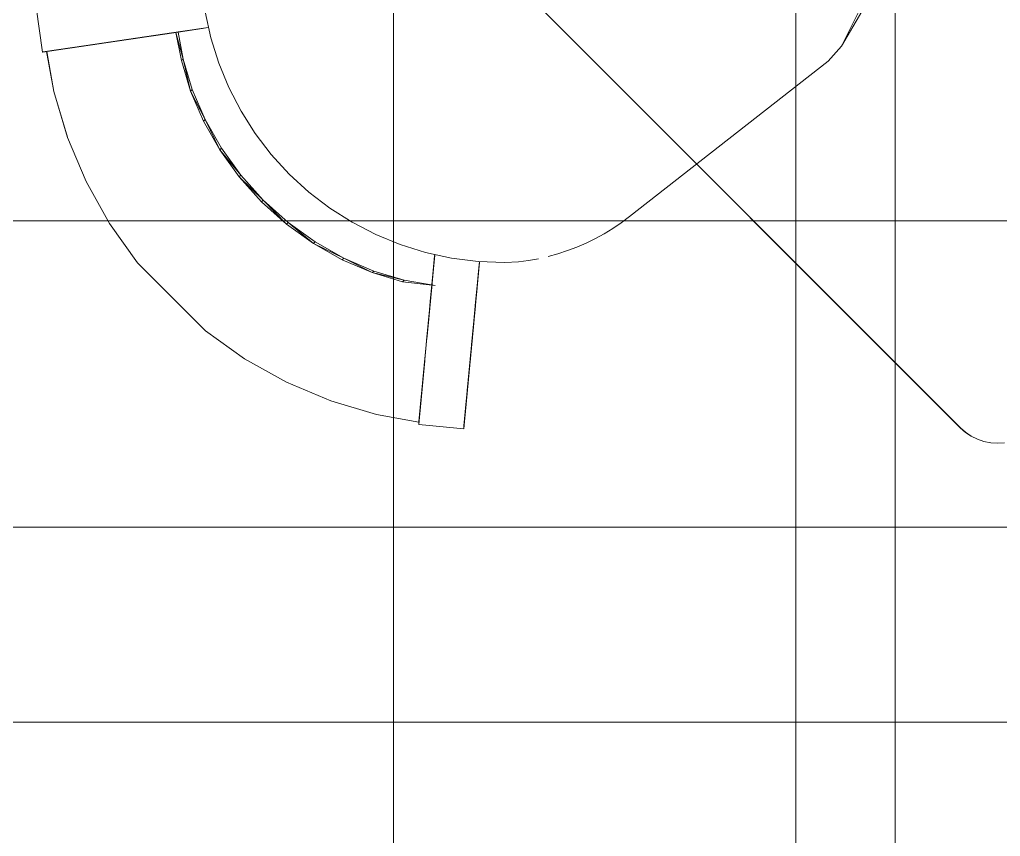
# Model space of a CAD drawing. Extents: x -566 to 72611, y -487 to 32334.
# Drawn here: x 158.71 to 183.16, y 227.29 to 247.66 of the extents above; entities that cross this region are included whole.
import ezdxf

# ---------------------------------------------------------------- set-up
doc = ezdxf.new("R2010")
doc.units = 0
doc.header["$LTSCALE"] = 0.5
doc.header["$MEASUREMENT"] = 0
doc.layers.add('ceilling', color=141, linetype='CONTINUOUS', lineweight=18)
doc.layers.add('floor', color=7, linetype='CONTINUOUS', lineweight=5, true_color=0xcfcfcf)
doc.layers.add('layout', color=7, linetype='CONTINUOUS', lineweight=5, true_color=0xcfcfcf)

msp = doc.modelspace()

# ---------------------------------------------------------------- hatches: boundary and pattern name
at = {"layer": 'floor'}
h = msp.add_hatch(dxfattribs=at)
h.set_pattern_fill('ANSI37', color=256, scale=100, angle=45)
h.set_pattern_definition([(90, (243.028, 267.632), (-12.5, 9e-16), []), (180, (243.028, 267.632), (-9e-16, -12.5), [])])
h.paths.add_polyline_path([(253.46925, 349.5), (154.11744, 349.5), (154.11744, 348.5), (101.14781, 348.5), (101.14781, 349.5), (0, 349.5), (0, 344.5), (36, 344.5, -0.33835703), (0, 308.66941), (0, 308.5), (0, 173.75), (253.46925, 173.75)])
h.paths.add_polyline_path([(36, 344.5), (0, 344.5), (0, 308.66941, 0.33835703)], flags=17)
h.paths.add_polyline_path([(253.46925, 173.75), (0, 173.75), (0, 173.74997), (0, 169.75), (253.46925, 169.75)])
h.paths.add_polyline_path([(253.46925, 169.75), (0, 169.75), (0, 149.21137), (36, 149.21137, -0.33835703), (0, 113.38078), (0, 113.21137), (0, 29.94998), (0, -5), (253.46925, -5)])
h.paths.add_polyline_path([(36, 149.21137), (0, 149.21137), (0, 113.38078, 0.33835703)], flags=17)
h.paths.add_polyline_path([(575.25, 169.75), (510, 169.75), (474.75, 169.75), (327.5, 169.75), (285.46925, 169.75), (285.46925, 165.75), (253.46925, 165.75), (253.46925, -5), (263.99725, -5), (263.99725, 95.99051), (287, 95.99051), (287, 97.5), (292, 97.5), (292, -5), (341.25, -5), (341.25, 13.02988), (341.25012, 15.02988), (346.24839, 15.02988, 0.36108524), (374.08728, 41.24999), (346.25012, 41.24999), (346.25012, 42.99999), (341.25, 42.99999), (341.25, 44.99999), (341.25, 97.5), (357.75, 97.5), (405.75, 97.5), (575.25, 97.5)])

# ---------------------------------------------------------------- linework, layer by layer
at = {"layer": 'ceilling'}
for p, q in [((178.06343, 349.5), (178.06343, 173.75)), ((0, 235), (533.5, 235))]:
    msp.add_line(p, q, dxfattribs=at)
at = {"layer": 'layout'}
for points in [[(179.86891, 248.32971, -80.51045), (179.70476, 247.85823, -79.38364), (179.2011, 246.99566, -80.51045)], [(159.28535, 246.84882, -67.34775), (159.12191, 247.96364, -67.30764), (159.12065, 247.96351, -67.34775)], [(182.16323, 237.48174, -69.72025), (171.6857, 247.95669, -69.73263), (182.16198, 237.48041, -69.73263)], [(163.47961, 247.20569, -79.38364), (163.33869, 247.85432, -80.51045), (163.47961, 247.20569, -80.51045)], [(163.33869, 247.85432, -80.51045), (163.47961, 247.20569, -79.38364), (163.33869, 247.85432, -79.38364)], [(162.32283, 247.29732, -79.9634), (163.40887, 247.45769, -79.80917), (161.64822, 247.19766, -76.3473)], [(161.64822, 247.19766, -76.3473), (163.40887, 247.45769, -79.80917), (162.7258, 247.35683, -76.14727)], [(162.01322, 247.25166, -88.71218), (163.09649, 247.41151, -88.8808), (163.18911, 247.42524, -88.32154)], [(162.01322, 247.25166, -88.71218), (163.18911, 247.42524, -88.32154), (162.10367, 247.26495, -88.16586)], [(162.10367, 247.26495, -88.16586), (163.18911, 247.42524, -88.32154), (163.27439, 247.43784, -87.76122)], [(162.10367, 247.26495, -88.16586), (163.27439, 247.43784, -87.76122), (162.18697, 247.27729, -87.61851)], [(162.18697, 247.27729, -87.61851), (163.27439, 247.43784, -87.76122), (163.35216, 247.44932, -87.19993)], [(162.18697, 247.27729, -87.61851), (163.35216, 247.44932, -87.19993), (162.26297, 247.28847, -87.07021)], [(162.26297, 247.28847, -87.07021), (163.35216, 247.44932, -87.19993), (163.42255, 247.45972, -86.63776)], [(162.26297, 247.28847, -87.07021), (163.42255, 247.45972, -86.63776), (162.33168, 247.29866, -86.52105)], [(160.43232, 247.01817, -70.99301), (161.55013, 247.18321, -70.95628), (160.38347, 247.01092, -70.7959)], [(160.38347, 247.01092, -70.7959), (161.55013, 247.18321, -70.95628), (161.50123, 247.176, -70.75581)], [(160.48045, 247.02529, -71.19027), (161.59842, 247.19033, -71.1569), (160.43232, 247.01817, -70.99301)], [(160.43232, 247.01817, -70.99301), (161.59842, 247.19033, -71.1569), (161.55013, 247.18321, -70.95628)], [(161.61447, 247.19274, -96.34516), (160.43517, 247.0186, -96.69225), (161.51612, 247.1782, -96.8737)], [(160.43517, 247.0186, -96.69225), (161.61447, 247.19274, -96.34516), (160.53362, 247.03306, -96.16259)], [(160.52788, 247.03224, -71.38766), (161.64594, 247.19736, -71.35767), (160.48045, 247.02529, -71.19027)], [(160.48045, 247.02529, -71.19027), (161.64594, 247.19736, -71.35767), (161.59842, 247.19033, -71.1569)], [(160.57466, 247.03914, -71.58521), (161.69289, 247.20427, -71.55856), (160.52788, 247.03224, -71.38766)], [(160.52788, 247.03224, -71.38766), (161.69289, 247.20427, -71.55856), (161.64594, 247.19736, -71.35767)], [(160.53362, 247.03306, -96.16259), (161.61447, 247.19274, -96.34516), (161.71378, 247.20738, -95.81737)], [(160.53362, 247.03306, -96.16259), (161.71378, 247.20738, -95.81737), (160.63344, 247.04786, -95.63255)], [(160.62084, 247.04596, -71.78289), (161.73916, 247.21117, -71.75961), (160.57466, 247.03914, -71.58521)], [(160.57466, 247.03914, -71.58521), (161.73916, 247.21117, -71.75961), (161.69289, 247.20427, -71.55856)], [(160.66637, 247.05274, -71.98071), (161.78461, 247.21786, -71.9604), (160.62084, 247.04596, -71.78289)], [(160.62084, 247.04596, -71.78289), (161.78461, 247.21786, -71.9604), (161.73916, 247.21117, -71.75961)], [(160.63344, 247.04786, -95.63255), (161.71378, 247.20738, -95.81737), (161.81438, 247.22227, -95.28979)], [(160.63344, 247.04786, -95.63255), (161.81438, 247.22227, -95.28979), (160.73452, 247.0628, -95.10271)], [(160.71134, 247.05939, -72.17908), (161.78461, 247.21786, -71.9604), (160.66637, 247.05274, -71.98071)], [(160.95022, 247.09465, -73.24213), (162.02379, 247.25317, -73.02425), (160.71134, 247.05939, -72.17908)], [(160.71134, 247.05939, -72.17908), (162.02379, 247.25317, -73.02425), (161.78461, 247.21786, -71.9604)], [(160.73452, 247.0628, -95.10271), (161.81438, 247.22227, -95.28979), (161.91624, 247.23728, -94.76241)], [(160.73452, 247.0628, -95.10271), (161.91624, 247.23728, -94.76241), (160.83667, 247.07786, -94.5731)], [(160.83667, 247.07786, -94.5731), (161.91624, 247.23728, -94.76241), (162.01926, 247.25252, -94.23525)], [(160.83667, 247.07786, -94.5731), (162.01926, 247.25252, -94.23525), (160.94017, 247.09314, -94.04369)], [(160.94017, 247.09314, -94.04369), (162.01926, 247.25252, -94.23525), (162.12348, 247.26793, -93.70831)], [(161.04487, 247.10859, -93.5145), (162.12348, 247.26793, -93.70831), (160.94017, 247.09314, -94.04369)], [(161.64822, 247.19766, -76.3473), (162.7258, 247.35683, -76.14727), (160.95022, 247.09465, -73.24213)], [(160.95022, 247.09465, -73.24213), (162.7258, 247.35683, -76.14727), (162.02379, 247.25317, -73.02425)], [(161.04487, 247.10859, -93.5145), (162.12348, 247.26793, -93.70831), (162.22896, 247.28346, -93.18158)], [(161.04487, 247.10859, -93.5145), (162.22896, 247.28346, -93.18158), (161.15074, 247.12425, -92.98553)], [(161.15074, 247.12425, -92.98553), (162.22896, 247.28346, -93.18158), (162.33561, 247.29922, -92.65508)], [(161.15074, 247.12425, -92.98553), (162.33561, 247.29922, -92.65508), (161.25786, 247.14005, -92.45678)], [(161.25786, 247.14005, -92.45678), (162.33561, 247.29922, -92.65508), (162.44346, 247.31514, -92.1288)], [(161.25786, 247.14005, -92.45678), (162.44346, 247.31514, -92.1288), (161.36627, 247.1561, -91.92825)], [(161.36627, 247.1561, -91.92825), (162.44346, 247.31514, -92.1288), (162.55257, 247.3312, -91.60274)], [(161.36627, 247.1561, -91.92825), (162.55257, 247.3312, -91.60274), (161.47581, 247.17224, -91.39996)], [(161.47581, 247.17224, -91.39996), (162.55257, 247.3312, -91.60274), (162.66292, 247.34755, -91.07691)], [(161.47581, 247.17224, -91.39996), (162.66292, 247.34755, -91.07691), (161.58655, 247.18856, -90.87189)], [(161.58655, 247.18856, -90.87189), (162.66292, 247.34755, -91.07691), (162.77483, 247.36408, -90.54951)], [(161.58655, 247.18856, -90.87189), (162.77483, 247.36408, -90.54951), (161.69812, 247.20509, -90.34601)], [(161.69812, 247.20509, -90.34601), (162.77483, 247.36408, -90.54951), (162.88916, 247.38096, -89.99577)], [(161.69812, 247.20509, -90.34601), (162.88916, 247.38096, -89.99577), (161.81063, 247.2217, -89.80136)], [(161.81063, 247.2217, -89.80136), (162.88916, 247.38096, -89.99577), (162.99654, 247.39684, -89.4389)], [(161.81063, 247.2217, -89.80136), (162.99654, 247.39684, -89.4389), (161.9155, 247.23715, -89.25737)], [(161.9155, 247.23715, -89.25737), (162.99654, 247.39684, -89.4389), (163.09649, 247.41151, -88.8808)], [(161.9155, 247.23715, -89.25737), (163.09649, 247.41151, -88.8808), (162.01322, 247.25166, -88.71218)], [(162.60774, 247.33938, -91.33982), (162.78899, 246.67441, -77.42431), (162.66292, 247.34755, -91.07691)], [(162.78899, 246.67441, -77.42431), (162.60774, 247.33938, -91.33982), (162.74833, 246.63376, -76.53475)], [(163.67637, 246.57286, -79.38364), (163.47961, 247.20569, -80.51045), (163.67637, 246.57286, -80.51045)], [(163.47961, 247.20569, -80.51045), (163.67637, 246.57286, -79.38364), (163.47961, 247.20569, -79.38364)], [(159.3762, 246.86224, -67.56718), (160.30069, 246.99875, -67.56361), (159.28535, 246.84882, -67.34775)], [(159.28535, 246.84882, -67.34775), (160.30069, 246.99875, -67.56361), (160.21178, 246.98563, -67.42873)], [(159.28535, 246.84882, -67.34775), (160.21178, 246.98563, -67.42873), (160.12038, 246.97208, -67.29533)], [(159.28535, 246.84882, -67.34775), (160.12038, 246.97208, -67.29533), (159.28656, 246.84899, -67.30764)], [(159.28656, 246.84899, -67.30764), (160.12038, 246.97208, -67.29533), (159.2923, 246.84981, -67.2679)], [(159.2923, 246.84981, -67.2679), (160.12038, 246.97208, -67.29533), (160.02664, 246.95827, -67.16345)], [(159.2923, 246.84981, -67.2679), (160.02664, 246.95827, -67.16345), (159.30252, 246.85132, -67.22897)], [(159.30252, 246.85132, -67.22897), (160.02664, 246.95827, -67.16345), (159.31711, 246.85348, -67.19132)], [(159.31711, 246.85348, -67.19132), (160.02664, 246.95827, -67.16345), (159.3358, 246.8562, -67.15537)], [(159.3358, 246.8562, -67.15537), (160.02664, 246.95827, -67.16345), (159.9997, 246.95429, -67.12991)], [(159.3358, 246.8562, -67.15537), (159.9997, 246.95429, -67.12991), (159.3585, 246.85956, -67.12155)], [(159.3585, 246.85956, -67.12155), (159.9997, 246.95429, -67.12991), (159.96949, 246.94981, -67.099)], [(159.3585, 246.85956, -67.12155), (159.96949, 246.94981, -67.099), (159.38496, 246.86349, -67.09026)], [(159.46432, 246.87527, -67.78764), (160.38718, 247.01152, -67.69993), (159.3762, 246.86224, -67.56718)], [(159.3762, 246.86224, -67.56718), (160.38718, 247.01152, -67.69993), (160.30069, 246.99875, -67.56361)], [(159.38496, 246.86349, -67.09026), (159.96949, 246.94981, -67.099), (159.93626, 246.94489, -67.07101)], [(159.38496, 246.86349, -67.09026), (159.93626, 246.94489, -67.07101), (159.41474, 246.86789, -67.06184)], [(159.41474, 246.86789, -67.06184), (159.93626, 246.94489, -67.07101), (159.90044, 246.93962, -67.0462)], [(159.41474, 246.86789, -67.06184), (159.90044, 246.93962, -67.0462), (159.44767, 246.87277, -67.03663)], [(159.44767, 246.87277, -67.03663), (159.90044, 246.93962, -67.0462), (159.86212, 246.93392, -67.0248)], [(159.54965, 246.88783, -68.00909), (160.55256, 247.03586, -67.97672), (159.46432, 246.87527, -67.78764)], [(159.46432, 246.87527, -67.78764), (160.55256, 247.03586, -67.97672), (160.47112, 247.02391, -67.83765)], [(159.46432, 246.87527, -67.78764), (160.47112, 247.02391, -67.83765), (160.38718, 247.01152, -67.69993)], [(159.63208, 246.9, -68.23151), (160.6315, 247.04756, -68.11711), (159.54965, 246.88783, -68.00909)], [(159.54965, 246.88783, -68.00909), (160.6315, 247.04756, -68.11711), (160.55256, 247.03586, -67.97672)], [(159.71179, 246.91178, -68.45486), (160.78165, 247.0697, -68.40167), (159.63208, 246.9, -68.23151)], [(159.63208, 246.9, -68.23151), (160.78165, 247.0697, -68.40167), (160.70789, 247.05887, -68.25877)], [(159.63208, 246.9, -68.23151), (160.70789, 247.05887, -68.25877), (160.6315, 247.04756, -68.11711)], [(159.78853, 246.92309, -68.6791), (160.85277, 247.08023, -68.54575), (159.71179, 246.91178, -68.45486)], [(159.71179, 246.91178, -68.45486), (160.85277, 247.08023, -68.54575), (160.78165, 247.0697, -68.40167)], [(159.86255, 246.93401, -68.90421), (160.98725, 247.10008, -68.83732), (159.78853, 246.92309, -68.6791)], [(159.78853, 246.92309, -68.6791), (160.98725, 247.10008, -68.83732), (160.92135, 247.09037, -68.69098)], [(159.78853, 246.92309, -68.6791), (160.92135, 247.09037, -68.69098), (160.85277, 247.08023, -68.54575)], [(159.93367, 246.94454, -69.13014), (161.05911, 247.11074, -69.07613), (159.86255, 246.93401, -68.90421)], [(159.86255, 246.93401, -68.90421), (161.05911, 247.11074, -69.07613), (160.98725, 247.10008, -68.83732)], [(160.00186, 246.95455, -69.35687), (161.12799, 247.12093, -69.31577), (159.93367, 246.94454, -69.13014)], [(159.93367, 246.94454, -69.13014), (161.12799, 247.12093, -69.31577), (161.05911, 247.11074, -69.07613)], [(160.06725, 246.96426, -69.58437), (161.19346, 247.13055, -69.55508), (160.00186, 246.95455, -69.35687)], [(160.00186, 246.95455, -69.35687), (161.19346, 247.13055, -69.55508), (161.12799, 247.12093, -69.31577)], [(160.13, 246.9735, -69.81377), (161.24668, 247.13845, -69.75571), (160.06725, 246.96426, -69.58437)], [(160.06725, 246.96426, -69.58437), (161.24668, 247.13845, -69.75571), (161.19346, 247.13055, -69.55508)], [(160.18175, 246.98114, -70.00896), (161.2989, 247.14613, -69.95543), (160.13, 246.9735, -69.81377)], [(160.13, 246.9735, -69.81377), (161.2989, 247.14613, -69.95543), (161.24668, 247.13845, -69.75571)], [(160.23319, 246.98874, -70.20546), (161.35052, 247.15373, -70.1553), (160.18175, 246.98114, -70.00896)], [(160.18175, 246.98114, -70.00896), (161.35052, 247.15373, -70.1553), (161.2989, 247.14613, -69.95543)], [(160.2839, 246.9962, -70.40212), (161.40136, 247.16124, -70.35532), (160.23319, 246.98874, -70.20546)], [(160.23319, 246.98874, -70.20546), (161.40136, 247.16124, -70.35532), (161.35052, 247.15373, -70.1553)], [(160.3341, 247.00367, -70.59894), (161.45164, 247.16862, -70.55549), (160.2839, 246.9962, -70.40212)], [(160.2839, 246.9962, -70.40212), (161.45164, 247.16862, -70.55549), (161.40136, 247.16124, -70.35532)], [(160.38347, 247.01092, -70.7959), (161.50123, 247.176, -70.75581), (160.3341, 247.00367, -70.59894)], [(160.3341, 247.00367, -70.59894), (161.50123, 247.176, -70.75581), (161.45164, 247.16862, -70.55549)], [(178.87027, 246.61939, -79.38364), (179.2011, 246.99566, -80.51045), (179.2011, 246.99566, -79.38364)], [(179.2011, 246.99566, -80.51045), (178.87027, 246.61939, -79.38364), (178.87027, 246.61939, -80.51045)], [(159.56674, 245.86411, -67.41982), (159.37938, 246.86267, -67.06297), (159.39001, 246.86424, -67.09033)], [(159.44767, 246.87277, -67.03663), (159.86212, 246.93392, -67.0248), (159.48314, 246.87803, -67.01492)], [(159.48314, 246.87803, -67.01492), (159.86212, 246.93392, -67.0248), (159.82193, 246.92801, -67.00702)], [(159.48314, 246.87803, -67.01492), (159.82193, 246.92801, -67.00702), (159.50558, 246.88131, -67.00424)], [(159.50558, 246.88131, -67.00424), (159.82193, 246.92801, -67.00702), (159.78007, 246.92188, -66.99302)], [(159.50558, 246.88131, -67.00424), (159.78007, 246.92188, -66.99302), (159.56048, 246.88943, -66.983)], [(159.56048, 246.88943, -66.983), (159.52091, 246.8836, -66.99698), (159.50558, 246.88131, -67.00424)], [(159.56048, 246.88943, -66.983), (159.78007, 246.92188, -66.99302), (159.73696, 246.91545, -66.98292)], [(159.56048, 246.88943, -66.983), (159.73696, 246.91545, -66.98292), (159.60442, 246.8959, -66.97688)], [(159.60442, 246.8959, -66.97688), (159.73696, 246.91545, -66.98292), (159.69302, 246.90898, -66.97684)], [(159.60442, 246.8959, -66.97688), (159.69302, 246.90898, -66.97684), (159.64865, 246.90242, -66.97481)], [(162.97526, 245.87184, -76.55921), (162.78899, 246.67441, -77.42431), (162.74833, 246.63376, -76.53475)], [(162.78899, 246.67441, -77.42431), (162.97526, 245.87184, -76.55921), (163.01591, 245.91249, -77.44877)], [(163.92742, 245.96049, -79.38364), (163.67637, 246.57286, -80.51045), (163.92742, 245.96049, -80.51045)], [(163.67637, 246.57286, -80.51045), (163.92742, 245.96049, -79.38364), (163.67637, 246.57286, -79.38364)], [(173.9139, 242.74521, -79.38364), (178.87027, 246.61939, -80.51045), (178.87027, 246.61939, -79.38364)], [(178.87027, 246.61939, -80.51045), (173.9139, 242.74521, -79.38364), (173.9139, 242.74521, -80.51045)], [(164.23084, 245.37308, -79.38364), (163.92742, 245.96049, -80.51045), (164.23084, 245.37308, -80.51045)], [(163.92742, 245.96049, -80.51045), (164.23084, 245.37308, -79.38364), (163.92742, 245.96049, -79.38364)], [(159.56674, 245.86411, -67.41982), (159.90657, 244.72309, -67.50339), (159.90493, 244.72111, -67.46316)], [(162.97526, 245.87184, -76.55921), (163.33498, 245.16788, -77.46822), (163.01591, 245.91249, -77.44877)], [(163.33498, 245.16788, -77.46822), (162.97526, 245.87184, -76.55921), (163.29433, 245.12723, -76.57867)], [(164.58448, 244.81521, -79.38364), (164.23084, 245.37308, -80.51045), (164.58448, 244.81521, -80.51045)], [(164.23084, 245.37308, -80.51045), (164.58448, 244.81521, -79.38364), (164.23084, 245.37308, -79.38364)], [(163.70028, 244.41227, -76.5928), (163.33498, 245.16788, -77.46822), (163.29433, 245.12723, -76.57867)], [(163.33498, 245.16788, -77.46822), (163.70028, 244.41227, -76.5928), (163.74093, 244.45292, -77.48236)], [(164.98558, 244.29086, -79.38364), (164.58448, 244.81521, -80.51045), (164.98558, 244.29086, -80.51045)], [(164.58448, 244.81521, -80.51045), (164.98558, 244.29086, -79.38364), (164.58448, 244.81521, -79.38364)], [(160.36927, 243.61958, -67.49601), (159.90678, 244.72029, -67.423), (159.90493, 244.72111, -67.46316)], [(163.70028, 244.41227, -76.5928), (164.22698, 243.77939, -77.49094), (163.74093, 244.45292, -77.48236)], [(164.22698, 243.77939, -77.49094), (163.70028, 244.41227, -76.5928), (164.18633, 243.73874, -76.60138)], [(165.43123, 243.80412, -79.38364), (164.98558, 244.29086, -80.51045), (165.43123, 243.80412, -80.51045)], [(164.98558, 244.29086, -80.51045), (165.43123, 243.80412, -79.38364), (164.98558, 244.29086, -79.38364)], [(164.18633, 243.73874, -76.60138), (164.78513, 243.15841, -77.4938), (164.22698, 243.77939, -77.49094)], [(165.91799, 243.35845, -79.38364), (165.43123, 243.80412, -80.51045), (165.91799, 243.35845, -80.51045)], [(165.43123, 243.80412, -80.51045), (165.91799, 243.35845, -79.38364), (165.43123, 243.80412, -79.38364)], [(160.36927, 243.61958, -67.49601), (160.95553, 242.57532, -67.55817), (160.95374, 242.57348, -67.51794)], [(164.78513, 243.15841, -77.4938), (164.18633, 243.73874, -76.60138), (164.74438, 243.11767, -76.60426)], [(166.44234, 242.95735, -79.38364), (165.91799, 243.35845, -80.51045), (166.44234, 242.95735, -80.51045)], [(165.91799, 243.35845, -80.51045), (166.44234, 242.95735, -79.38364), (165.91799, 243.35845, -79.38364)], [(165.36543, 242.55963, -76.60138), (164.78513, 243.15841, -77.4938), (164.74438, 243.11767, -76.60426)], [(165.40609, 242.60028, -77.49094), (165.36543, 242.55963, -76.60138), (164.78513, 243.15841, -77.4938)], [(167.00021, 242.60372, -79.38364), (166.44234, 242.95735, -80.51045), (167.00021, 242.60372, -80.51045)], [(166.44234, 242.95735, -80.51045), (167.00021, 242.60372, -79.38364), (166.44234, 242.95735, -79.38364)], [(161.65092, 241.59664, -67.52867), (160.95523, 242.57372, -67.47775), (160.95374, 242.57348, -67.51794)], [(166.03896, 242.07358, -76.5928), (165.40609, 242.60028, -77.49094), (165.36543, 242.55963, -76.60138)], [(165.40609, 242.60028, -77.49094), (166.03896, 242.07358, -76.5928), (166.07962, 242.11423, -77.48236)], [(167.58762, 242.30029, -79.38364), (167.00021, 242.60372, -80.51045), (167.58762, 242.30029, -80.51045)], [(167.00021, 242.60372, -80.51045), (167.58762, 242.30029, -79.38364), (167.00021, 242.60372, -79.38364)], [(173.50154, 242.45236, -79.38364), (173.71103, 242.594, -80.51045), (173.71103, 242.594, -79.38364)], [(173.71103, 242.594, -80.51045), (173.50154, 242.45236, -79.38364), (173.50154, 242.45236, -80.51045)], [(173.71103, 242.594, -79.38364), (173.9139, 242.74521, -80.51045), (173.9139, 242.74521, -79.38364)], [(173.9139, 242.74521, -80.51045), (173.71103, 242.594, -79.38364), (173.71103, 242.594, -80.51045)], [(168.19999, 242.04924, -79.38364), (167.58762, 242.30029, -80.51045), (168.19999, 242.04924, -80.51045)], [(167.58762, 242.30029, -80.51045), (168.19999, 242.04924, -79.38364), (167.58762, 242.30029, -79.38364)], [(173.06439, 242.1988, -79.38364), (173.28586, 242.32053, -80.51045), (173.28586, 242.32053, -79.38364)], [(173.28586, 242.32053, -80.51045), (173.06439, 242.1988, -79.38364), (173.06439, 242.1988, -80.51045)], [(173.28586, 242.32053, -79.38364), (173.50154, 242.45236, -80.51045), (173.50154, 242.45236, -79.38364)], [(173.50154, 242.45236, -80.51045), (173.28586, 242.32053, -79.38364), (173.28586, 242.32053, -80.51045)], [(166.03896, 242.07358, -76.5928), (166.79458, 241.70829, -77.46822), (166.07962, 242.11423, -77.48236)], [(166.79458, 241.70829, -77.46822), (166.03896, 242.07358, -76.5928), (166.75392, 241.66763, -76.57867)], [(168.83282, 241.85248, -79.38364), (168.19999, 242.04924, -80.51045), (168.83282, 241.85248, -80.51045)], [(168.19999, 242.04924, -80.51045), (168.83282, 241.85248, -79.38364), (168.19999, 242.04924, -79.38364)], [(172.8377, 242.08748, -80.51045), (172.60624, 241.98679, -79.38364), (172.60624, 241.98679, -80.51045)], [(172.8377, 242.08748, -79.38364), (172.8377, 242.08748, -80.51045), (172.60624, 241.98679, -79.38364)], [(172.8377, 242.08748, -79.38364), (173.06439, 242.1988, -80.51045), (173.06439, 242.1988, -79.38364)], [(173.06439, 242.1988, -80.51045), (172.8377, 242.08748, -79.38364), (172.8377, 242.08748, -80.51045)], [(169.48145, 241.71157, -79.38364), (168.83282, 241.85248, -80.51045), (169.48145, 241.71157, -80.51045)], [(168.83282, 241.85248, -80.51045), (169.48145, 241.71157, -79.38364), (168.83282, 241.85248, -79.38364)], [(171.88861, 241.75063, -79.38364), (172.13124, 241.81821, -80.51045), (172.13124, 241.81821, -79.38364)], [(172.13124, 241.81821, -80.51045), (171.88861, 241.75063, -79.38364), (171.88861, 241.75063, -80.51045)], [(172.13124, 241.81821, -79.38364), (172.37062, 241.897, -80.51045), (172.37062, 241.897, -79.38364)], [(172.37062, 241.897, -80.51045), (172.13124, 241.81821, -79.38364), (172.13124, 241.81821, -80.51045)], [(172.37062, 241.897, -79.38364), (172.60624, 241.98679, -80.51045), (172.60624, 241.98679, -79.38364)], [(172.60624, 241.98679, -80.51045), (172.37062, 241.897, -79.38364), (172.37062, 241.897, -80.51045)], [(163.3461, 239.90094, -67.47594), (161.65092, 241.59664, -67.52867), (163.34577, 239.89954, -67.51612)], [(167.49854, 241.34856, -76.55921), (166.79458, 241.70829, -77.46822), (166.75392, 241.66763, -76.57867)], [(166.79458, 241.70829, -77.46822), (167.49854, 241.34856, -76.55921), (167.53919, 241.38922, -77.44877)], [(169.05256, 241.71146, -79.72841), (168.9492, 240.61847, -79.88265), (168.88504, 239.93961, -76.26654)], [(169.05256, 241.71146, -79.72841), (168.88504, 239.93961, -76.26654), (168.98752, 241.02399, -76.06652)], [(169.03165, 241.49034, -88.24079), (168.92837, 240.39796, -88.08511), (169.03976, 241.57614, -87.68047)], [(169.03976, 241.57614, -87.68047), (168.92837, 240.39796, -88.08511), (168.93627, 240.48173, -87.53776)], [(169.03976, 241.57614, -87.68047), (168.93627, 240.48173, -87.53776), (169.04715, 241.65438, -87.11918)], [(169.04715, 241.65438, -87.11918), (168.93627, 240.48173, -87.53776), (168.9435, 240.55822, -86.98946)], [(169.04715, 241.65438, -87.11918), (168.9435, 240.55822, -86.98946), (169.05383, 241.7252, -86.55701)], [(169.05383, 241.7252, -86.55701), (168.9435, 240.55822, -86.98946), (168.95008, 240.62743, -86.44029)], [(169.0555, 241.74253, -79.96895), (168.95174, 240.64545, -80.09193), (168.9492, 240.61847, -79.88265)], [(169.0555, 241.74253, -79.96895), (168.9492, 240.61847, -79.88265), (169.05256, 241.71146, -79.72841)], [(169.05383, 241.7252, -86.55701), (168.95008, 240.62743, -86.44029), (169.05983, 241.7886, -85.99404)], [(169.05983, 241.7886, -85.99404), (168.95008, 240.62743, -86.44029), (168.95589, 240.6893, -85.89035)], [(169.05809, 241.7705, -80.19775), (168.95435, 240.6727, -80.31425), (168.95174, 240.64545, -80.09193)], [(169.05809, 241.7705, -80.19775), (168.95174, 240.64545, -80.09193), (169.0555, 241.74253, -79.96895)], [(169.06061, 241.79698, -80.42672), (168.95677, 240.69842, -80.53673), (168.95435, 240.6727, -80.31425)], [(169.06061, 241.79698, -80.42672), (168.95435, 240.6727, -80.31425), (169.05809, 241.7705, -80.19775)], [(170.14084, 241.62739, -79.38364), (169.48145, 241.71157, -80.51045), (170.14084, 241.62739, -80.51045)], [(169.48145, 241.71157, -80.51045), (170.14084, 241.62739, -79.38364), (169.48145, 241.71157, -79.38364)], [(170.07103, 240.51241, -79.88265), (170.17438, 241.60542, -79.72841), (170.00686, 239.83357, -76.26654)], [(170.00686, 239.83357, -76.26654), (170.17438, 241.60542, -79.72841), (170.10934, 240.91795, -76.06652)], [(170.06532, 240.45218, -86.98946), (170.16896, 241.54834, -87.11918), (170.17565, 241.61916, -86.55701)], [(170.06532, 240.45218, -86.98946), (170.17565, 241.61916, -86.55701), (170.0719, 240.52139, -86.44029)], [(170.80624, 241.60074, -79.38364), (170.14084, 241.62739, -80.51045), (170.80624, 241.60074, -80.51045)], [(170.14084, 241.62739, -80.51045), (170.80624, 241.60074, -79.38364), (170.14084, 241.62739, -79.38364)], [(170.80624, 241.60074, -79.38364), (171.14689, 241.61658, -80.51045), (171.14689, 241.61658, -79.38364)], [(171.14689, 241.61658, -80.51045), (170.80624, 241.60074, -79.38364), (170.80624, 241.60074, -80.51045)], [(171.14689, 241.61658, -79.38364), (171.39587, 241.64968, -80.51045), (171.39587, 241.64968, -79.38364)], [(171.39587, 241.64968, -80.51045), (171.14689, 241.61658, -79.38364), (171.14689, 241.61658, -80.51045)], [(171.39587, 241.64968, -79.38364), (171.64327, 241.69437, -80.51045), (171.64327, 241.69437, -79.38364)], [(171.64327, 241.69437, -80.51045), (171.39587, 241.64968, -79.38364), (171.39587, 241.64968, -80.51045)], [(167.49854, 241.34856, -76.55921), (168.30113, 241.16227, -77.42431), (167.53919, 241.38922, -77.44877)], [(168.30113, 241.16227, -77.42431), (167.49854, 241.34856, -76.55921), (168.26048, 241.12161, -76.53475)], [(169.01333, 241.29649, -89.35815), (168.91044, 240.20855, -89.17662), (169.02283, 241.39714, -88.80004)], [(169.02283, 241.39714, -88.80004), (168.91044, 240.20855, -89.17662), (168.91978, 240.30693, -88.63142)], [(169.02283, 241.39714, -88.80004), (168.91978, 240.30693, -88.63142), (169.03165, 241.49034, -88.24079)], [(169.03165, 241.49034, -88.24079), (168.91978, 240.30693, -88.63142), (168.92837, 240.39796, -88.08511)], [(170.0416, 240.20089, -88.63143), (170.14466, 241.29107, -88.80004), (170.15347, 241.3843, -88.24079)], [(170.0416, 240.20089, -88.63143), (170.15347, 241.3843, -88.24079), (170.05019, 240.29192, -88.08511)], [(170.05019, 240.29192, -88.08511), (170.15347, 241.3843, -88.24079), (170.1616, 241.47007, -87.68047)], [(170.05019, 240.29192, -88.08511), (170.1616, 241.47007, -87.68047), (170.05809, 240.37569, -87.53776)], [(170.05809, 240.37569, -87.53776), (170.1616, 241.47007, -87.68047), (170.16896, 241.54834, -87.11918)], [(170.05809, 240.37569, -87.53776), (170.16896, 241.54834, -87.11918), (170.06532, 240.45218, -86.98946)], [(168.26048, 241.12161, -76.53475), (169.0678, 241.03124, -77.39525), (168.30113, 241.16227, -77.42431)], [(168.98157, 240.96072, -90.99615), (168.87922, 239.87759, -90.79113), (168.9922, 241.07334, -90.46875)], [(168.9922, 241.07334, -90.46875), (168.87922, 239.87759, -90.79113), (168.88983, 239.98989, -90.26526)], [(168.9922, 241.07334, -90.46875), (168.88983, 239.98989, -90.26526), (169.00312, 241.18844, -89.91502)], [(169.00312, 241.18844, -89.91502), (168.88983, 239.98989, -90.26526), (168.90047, 240.10303, -89.7206)], [(169.00312, 241.18844, -89.91502), (168.90047, 240.10303, -89.7206), (169.01333, 241.29649, -89.35815)], [(169.01333, 241.29649, -89.35815), (168.90047, 240.10303, -89.7206), (168.91044, 240.20855, -89.17662)], [(170.01165, 239.88385, -90.26526), (170.11402, 240.9673, -90.46875), (170.12494, 241.0824, -89.91502)], [(170.01165, 239.88385, -90.26526), (170.12494, 241.0824, -89.91502), (170.02229, 239.99699, -89.7206)], [(170.02229, 239.99699, -89.7206), (170.12494, 241.0824, -89.91502), (170.13515, 241.19045, -89.35815)], [(170.02229, 239.99699, -89.7206), (170.13515, 241.19045, -89.35815), (170.03226, 240.10251, -89.17662)], [(170.03226, 240.10251, -89.17662), (170.13515, 241.19045, -89.35815), (170.14466, 241.29107, -88.80004)], [(170.03226, 240.10251, -89.17662), (170.14466, 241.29107, -88.80004), (170.0416, 240.20089, -88.63143)], [(168.96068, 240.73992, -92.04804), (168.85824, 239.65585, -91.8475), (168.97106, 240.84969, -91.52199)], [(168.97106, 240.84969, -91.52199), (168.85824, 239.65585, -91.8475), (168.86866, 239.7661, -91.31921)], [(168.97106, 240.84969, -91.52199), (168.86866, 239.7661, -91.31921), (168.98157, 240.96072, -90.99615)], [(168.98157, 240.96072, -90.99615), (168.86866, 239.7661, -91.31921), (168.87922, 239.87759, -90.79113)], [(168.89799, 240.07686, -71.87965), (168.98752, 241.02399, -76.06652), (168.92076, 240.31753, -72.9435)], [(170.00686, 239.83357, -76.26654), (170.10934, 240.91795, -76.06652), (169.9405, 239.13119, -73.16138)], [(169.9405, 239.13119, -73.16138), (170.10934, 240.91795, -76.06652), (170.04257, 240.21149, -72.9435)], [(169.99048, 239.66006, -91.31921), (170.09287, 240.74365, -91.52199), (170.10338, 240.85468, -90.99615)], [(169.99048, 239.66006, -91.31921), (170.10338, 240.85468, -90.99615), (170.00103, 239.77155, -90.79114)], [(170.00103, 239.77155, -90.79114), (170.10338, 240.85468, -90.99615), (170.11402, 240.9673, -90.46875)], [(170.00103, 239.77155, -90.79114), (170.11402, 240.9673, -90.46875), (170.01165, 239.88385, -90.26526)], [(168.95045, 240.63138, -92.57433), (168.84788, 239.54674, -92.37602), (168.96068, 240.73992, -92.04804)], [(168.96068, 240.73992, -92.04804), (168.84788, 239.54674, -92.37602), (168.85824, 239.65585, -91.8475)], [(169.9697, 239.4407, -92.37602), (170.07226, 240.52534, -92.57433), (170.08249, 240.63388, -92.04804)], [(169.9697, 239.4407, -92.37602), (170.08249, 240.63388, -92.04804), (169.98006, 239.54981, -91.8475)], [(169.98006, 239.54981, -91.8475), (170.08249, 240.63388, -92.04804), (170.09287, 240.74365, -91.52199)], [(169.98006, 239.54981, -91.8475), (170.09287, 240.74365, -91.52199), (169.99048, 239.66006, -91.31921)], [(169.94946, 239.22634, -93.43375), (170.05204, 240.31181, -93.62756), (170.06208, 240.41796, -93.10083)], [(169.94946, 239.22634, -93.43375), (170.06208, 240.41796, -93.10083), (169.95953, 239.33296, -92.90478)], [(169.95953, 239.33296, -92.90478), (170.06208, 240.41796, -93.10083), (170.07226, 240.52534, -92.57433)], [(169.95953, 239.33296, -92.90478), (170.07226, 240.52534, -92.57433), (169.9697, 239.4407, -92.37602)], [(169.9405, 239.13119, -73.16138), (170.04257, 240.21149, -72.9435), (169.91774, 238.89069, -72.09834)], [(169.91774, 238.89069, -72.09834), (170.04257, 240.21149, -72.9435), (170.01981, 239.97082, -71.87965)], [(169.91996, 238.91402, -95.02197), (170.02265, 240.00077, -95.20904), (170.03236, 240.10327, -94.68166)], [(169.91996, 238.91402, -95.02197), (170.03236, 240.10327, -94.68166), (169.92965, 239.01689, -94.49234)], [(169.92965, 239.01689, -94.49234), (170.03236, 240.10327, -94.68166), (170.04214, 240.20691, -94.1545)], [(169.92965, 239.01689, -94.49234), (170.04214, 240.20691, -94.1545), (169.93949, 239.12099, -93.96294)], [(169.93949, 239.12099, -93.96294), (170.04214, 240.20691, -94.1545), (170.05204, 240.31181, -93.62756)], [(169.93949, 239.12099, -93.96294), (170.05204, 240.31181, -93.62756), (169.94946, 239.22634, -93.43375)], [(163.34774, 239.90103, -67.55636), (164.32156, 239.20117, -67.49301), (163.34577, 239.89954, -67.51612)], [(169.9047, 238.75319, -71.50446), (170.01111, 239.87852, -71.47781), (169.90032, 238.70613, -71.30691)], [(169.90032, 238.70613, -71.30691), (170.01111, 239.87852, -71.47781), (170.00666, 239.83135, -71.27691)], [(169.9008, 238.71187, -96.08183), (170.00362, 239.79952, -96.26441), (170.01307, 239.89952, -95.73662)], [(169.9008, 238.71187, -96.08183), (170.01307, 239.89952, -95.73662), (169.91031, 238.81232, -95.5518)], [(169.90915, 238.79967, -71.70214), (170.01551, 239.92505, -71.67886), (169.9047, 238.75319, -71.50446)], [(169.9047, 238.75319, -71.50446), (170.01551, 239.92505, -71.67886), (170.01111, 239.87852, -71.47781)], [(169.91344, 238.84544, -71.89996), (170.01981, 239.97082, -71.87965), (169.90915, 238.79967, -71.70214)], [(169.90915, 238.79967, -71.70214), (170.01981, 239.97082, -71.87965), (170.01551, 239.92505, -71.67886)], [(169.91031, 238.81232, -95.5518), (170.01307, 239.89952, -95.73662), (170.02265, 240.00077, -95.20904)], [(169.91031, 238.81232, -95.5518), (170.02265, 240.00077, -95.20904), (169.91996, 238.91402, -95.02197)], [(169.91774, 238.89069, -72.09834), (170.01981, 239.97082, -71.87965), (169.91344, 238.84544, -71.89996)], [(169.88187, 238.51103, -70.51819), (169.98817, 239.63578, -70.47474), (169.87706, 238.4606, -70.32137)], [(169.87706, 238.4606, -70.32137), (169.98817, 239.63578, -70.47474), (169.98336, 239.58518, -70.27457)], [(169.88653, 238.56075, -70.71515), (169.99287, 239.68563, -70.67506), (169.88187, 238.51103, -70.51819)], [(169.88187, 238.51103, -70.51819), (169.99287, 239.68563, -70.67506), (169.98817, 239.63578, -70.47474)], [(169.89121, 238.60993, -70.91225), (169.99751, 239.73485, -70.87553), (169.88653, 238.56075, -70.71515)], [(169.88653, 238.56075, -70.71515), (169.99751, 239.73485, -70.87553), (169.99287, 239.68563, -70.67506)], [(169.89579, 238.65835, -71.10952), (170.00211, 239.78342, -71.07615), (169.89121, 238.60993, -70.91225)], [(169.89121, 238.60993, -70.91225), (170.00211, 239.78342, -71.07615), (169.99751, 239.73485, -70.87553)], [(170.00362, 239.79952, -96.26441), (169.89145, 238.6128, -96.6115), (169.99428, 239.70062, -96.79295)], [(169.89145, 238.6128, -96.6115), (170.00362, 239.79952, -96.26441), (169.9008, 238.71187, -96.08183)], [(169.90032, 238.70613, -71.30691), (170.00666, 239.83135, -71.27691), (169.89579, 238.65835, -71.10952)], [(169.89579, 238.65835, -71.10952), (170.00666, 239.83135, -71.27691), (170.00211, 239.78342, -71.07615)], [(168.84788, 239.54674, -92.37602), (168.72193, 238.21412, -69.04939), (168.71513, 238.14254, -68.82346)], [(168.84788, 239.54674, -92.37602), (168.71513, 238.14254, -68.82346), (168.8222, 239.27446, -68.75656)], [(169.85652, 238.24256, -69.50362), (169.96357, 239.37588, -69.47433), (169.8503, 238.17679, -69.27612)], [(169.8503, 238.17679, -69.27612), (169.96357, 239.37588, -69.47433), (169.95742, 239.31004, -69.23502)], [(169.86243, 238.3057, -69.73302), (169.96868, 239.42946, -69.67496), (169.85652, 238.24256, -69.50362)], [(169.85652, 238.24256, -69.50362), (169.96868, 239.42946, -69.67496), (169.96357, 239.37588, -69.47433)], [(169.86733, 238.35777, -69.9282), (169.97363, 239.48201, -69.87468), (169.86243, 238.3057, -69.73302)], [(169.86243, 238.3057, -69.73302), (169.97363, 239.48201, -69.87468), (169.96868, 239.42946, -69.67496)], [(169.87223, 238.4095, -70.12471), (169.9785, 239.53392, -70.07454), (169.86733, 238.35777, -69.9282)], [(169.86733, 238.35777, -69.9282), (169.9785, 239.53392, -70.07454), (169.97363, 239.48201, -69.87468)], [(169.87706, 238.4606, -70.32137), (169.98336, 239.58518, -70.27457), (169.87223, 238.4095, -70.12471)], [(169.87223, 238.4095, -70.12471), (169.98336, 239.58518, -70.27457), (169.9785, 239.53392, -70.07454)], [(165.36599, 238.6175, -67.41885), (164.32156, 239.20117, -67.49301), (165.36653, 238.61541, -67.45901)], [(168.80939, 239.13916, -68.465), (168.70818, 238.06818, -68.59835), (168.7008, 237.9908, -68.37411)], [(168.80939, 239.13916, -68.465), (168.7008, 237.9908, -68.37411), (168.80263, 239.06753, -68.32092)], [(168.8222, 239.27446, -68.75656), (168.71513, 238.14254, -68.82346), (168.70818, 238.06818, -68.59835)], [(168.8222, 239.27446, -68.75656), (168.70818, 238.06818, -68.59835), (168.81588, 239.2081, -68.61022)], [(168.81588, 239.2081, -68.61022), (168.70818, 238.06818, -68.59835), (168.80939, 239.13916, -68.465)], [(169.83696, 238.03648, -68.82346), (169.94402, 239.16842, -68.75656), (169.82999, 237.96214, -68.59835)], [(169.82999, 237.96214, -68.59835), (169.94402, 239.16842, -68.75656), (169.9377, 239.10206, -68.61022)], [(169.84374, 238.10808, -69.04939), (169.9508, 239.24071, -68.99538), (169.83696, 238.03648, -68.82346)], [(169.83696, 238.03648, -68.82346), (169.9508, 239.24071, -68.99538), (169.94402, 239.16842, -68.75656)], [(169.8503, 238.17679, -69.27612), (169.95742, 239.31004, -69.23502), (169.84374, 238.10808, -69.04939)], [(169.84374, 238.10808, -69.04939), (169.95742, 239.31004, -69.23502), (169.9508, 239.24071, -68.99538)], [(168.78835, 238.91644, -68.03635), (168.69325, 237.91065, -68.15076), (168.68543, 237.82766, -67.92834)], [(168.78835, 238.91644, -68.03635), (168.68543, 237.82766, -67.92834), (168.78079, 238.83698, -67.89597)], [(168.80263, 239.06753, -68.32092), (168.7008, 237.9908, -68.37411), (168.69325, 237.91065, -68.15076)], [(168.80263, 239.06753, -68.32092), (168.69325, 237.91065, -68.15076), (168.79557, 238.99328, -68.17802)], [(168.79557, 238.99328, -68.17802), (168.69325, 237.91065, -68.15076), (168.78835, 238.91644, -68.03635)], [(169.82261, 237.88476, -68.37411), (169.92445, 238.96149, -68.32092), (169.81506, 237.80461, -68.15076)], [(169.81506, 237.80461, -68.15076), (169.92445, 238.96149, -68.32092), (169.91739, 238.88724, -68.17802)], [(169.81506, 237.80461, -68.15076), (169.91739, 238.88724, -68.17802), (169.91016, 238.8104, -68.03635)], [(169.82999, 237.96214, -68.59835), (169.9312, 239.03312, -68.465), (169.82261, 237.88476, -68.37411)], [(169.82261, 237.88476, -68.37411), (169.9312, 239.03312, -68.465), (169.92445, 238.96149, -68.32092)], [(169.82999, 237.96214, -68.59835), (169.9377, 239.10206, -68.61022), (169.9312, 239.03312, -68.465)], [(168.76511, 238.67054, -67.61917), (168.67734, 237.74184, -67.70689), (168.66888, 237.6531, -67.48643)], [(168.76511, 238.67054, -67.61917), (168.66888, 237.6531, -67.48643), (168.75686, 238.58349, -67.48286)], [(168.78079, 238.83698, -67.89597), (168.68543, 237.82766, -67.92834), (168.67734, 237.74184, -67.70689)], [(168.78079, 238.83698, -67.89597), (168.67734, 237.74184, -67.70689), (168.77311, 238.75507, -67.7569)], [(168.77311, 238.75507, -67.7569), (168.67734, 237.74184, -67.70689), (168.76511, 238.67054, -67.61917)], [(169.80725, 237.72162, -67.92834), (169.90261, 238.73094, -67.89597), (169.79916, 237.6358, -67.70689)], [(169.79916, 237.6358, -67.70689), (169.90261, 238.73094, -67.89597), (169.89493, 238.64903, -67.7569)], [(169.79916, 237.6358, -67.70689), (169.89493, 238.64903, -67.7569), (169.88692, 238.5645, -67.61917)], [(169.81506, 237.80461, -68.15076), (169.91016, 238.8104, -68.03635), (169.80725, 237.72162, -67.92834)], [(169.80725, 237.72162, -67.92834), (169.91016, 238.8104, -68.03635), (169.90261, 238.73094, -67.89597)], [(165.36653, 238.61541, -67.45901), (166.46614, 238.15212, -67.37444), (165.36599, 238.6175, -67.41885)], [(165.36874, 238.61683, -67.49924), (166.4672, 238.14986, -67.41459), (165.36653, 238.61541, -67.45901)], [(166.46614, 238.15212, -67.37444), (165.36653, 238.61541, -67.45901), (166.4672, 238.14986, -67.41459)], [(168.75686, 238.58349, -67.48286), (168.66888, 237.6531, -67.48643), (168.66023, 237.56163, -67.26699)], [(168.75686, 238.58349, -67.48286), (168.66023, 237.56163, -67.26699), (168.74842, 238.49405, -67.34798)], [(168.74842, 238.49405, -67.34798), (168.66023, 237.56163, -67.26699), (168.73975, 238.40207, -67.21458)], [(168.73975, 238.40207, -67.21458), (168.66023, 237.56163, -67.26699), (168.66036, 237.56288, -67.22689)], [(168.73975, 238.40207, -67.21458), (168.66036, 237.56288, -67.22689), (168.66092, 237.56871, -67.18715)], [(168.73975, 238.40207, -67.21458), (168.66092, 237.56871, -67.18715), (168.73077, 238.30764, -67.0827)], [(169.7907, 237.54706, -67.48643), (169.87868, 238.47745, -67.48286), (169.78205, 237.45559, -67.26699)], [(169.78205, 237.45559, -67.26699), (169.87868, 238.47745, -67.48286), (169.87026, 238.38798, -67.34798)], [(169.78205, 237.45559, -67.26699), (169.87026, 238.38798, -67.34798), (169.86157, 238.29603, -67.21458)], [(169.79916, 237.6358, -67.70689), (169.88692, 238.5645, -67.61917), (169.7907, 237.54706, -67.48643)], [(169.7907, 237.54706, -67.48643), (169.88692, 238.5645, -67.61917), (169.87868, 238.47745, -67.48286)], [(166.46949, 238.1512, -67.45481), (167.60941, 237.81057, -67.36029), (166.4672, 238.14986, -67.41459)], [(168.73077, 238.30764, -67.0827), (168.66092, 237.56871, -67.18715), (168.66189, 237.57896, -67.14822)], [(168.73077, 238.30764, -67.0827), (168.66189, 237.57896, -67.14822), (168.66327, 237.59363, -67.11057)], [(168.73077, 238.30764, -67.0827), (168.66327, 237.59363, -67.11057), (168.66509, 237.61254, -67.07462)], [(168.73077, 238.30764, -67.0827), (168.66509, 237.61254, -67.07462), (168.72827, 238.28063, -67.04916)], [(168.72827, 238.28063, -67.04916), (168.66509, 237.61254, -67.07462), (168.66724, 237.63541, -67.0408)], [(168.72827, 238.28063, -67.04916), (168.66724, 237.63541, -67.0408), (168.72536, 238.25022, -67.01825)], [(168.72536, 238.25022, -67.01825), (168.66724, 237.63541, -67.0408), (168.66973, 237.66193, -67.00951)], [(168.72536, 238.25022, -67.01825), (168.66973, 237.66193, -67.00951), (168.72218, 238.2168, -66.99026)], [(168.72218, 238.2168, -66.99026), (168.66973, 237.66193, -67.00951), (168.67255, 237.6919, -66.98109)], [(168.72218, 238.2168, -66.99026), (168.67255, 237.6919, -66.98109), (168.71877, 238.18067, -66.96545)], [(168.71877, 238.18067, -66.96545), (168.67255, 237.6919, -66.98109), (168.6757, 237.72501, -66.95587)], [(168.71877, 238.18067, -66.96545), (168.6757, 237.72501, -66.95587), (168.71513, 238.1422, -66.94405)], [(168.71513, 238.1422, -66.94405), (168.6757, 237.72501, -66.95587), (168.67911, 237.76078, -66.93417)], [(168.71513, 238.1422, -66.94405), (168.67911, 237.76078, -66.93417), (168.71129, 238.10167, -66.92626)], [(169.78205, 237.45559, -67.26699), (169.86157, 238.29603, -67.21458), (169.78218, 237.45684, -67.22689)], [(169.78218, 237.45684, -67.22689), (169.86157, 238.29603, -67.21458), (169.78276, 237.46265, -67.18715)], [(169.78276, 237.46265, -67.18715), (169.86157, 238.29603, -67.21458), (169.85259, 238.2016, -67.0827)], [(169.78276, 237.46265, -67.18715), (169.85259, 238.2016, -67.0827), (169.78371, 237.47292, -67.14822)], [(169.78371, 237.47292, -67.14822), (169.85259, 238.2016, -67.0827), (169.78509, 237.48759, -67.11057)], [(169.78509, 237.48759, -67.11057), (169.85259, 238.2016, -67.0827), (169.7869, 237.5065, -67.07462)], [(169.7869, 237.5065, -67.07462), (169.85259, 238.2016, -67.0827), (169.85009, 238.17459, -67.04916)], [(169.7869, 237.5065, -67.07462), (169.85009, 238.17459, -67.04916), (169.78906, 237.52937, -67.0408)], [(169.78906, 237.52937, -67.0408), (169.85009, 238.17459, -67.04916), (169.84717, 238.14418, -67.01825)], [(169.78906, 237.52937, -67.0408), (169.84717, 238.14418, -67.01825), (169.79154, 237.55589, -67.00951)], [(169.79154, 237.55589, -67.00951), (169.84717, 238.14418, -67.01825), (169.844, 238.11076, -66.99026)], [(168.71129, 238.10167, -66.92626), (168.67911, 237.76078, -66.93417), (168.68123, 237.78336, -66.92349)], [(168.71129, 238.10167, -66.92626), (168.68123, 237.78336, -66.92349), (168.70732, 238.05955, -66.91227)], [(168.70732, 238.05955, -66.91227), (168.68123, 237.78336, -66.92349), (168.68643, 237.83858, -66.90224)], [(168.70732, 238.05955, -66.91227), (168.68643, 237.83858, -66.90224), (168.70322, 238.01617, -66.90217)], [(168.69059, 237.88275, -66.89612), (168.68643, 237.83858, -66.90224), (168.70322, 238.01617, -66.90217)], [(168.69905, 237.972, -66.89609), (168.69059, 237.88275, -66.89612), (168.70322, 238.01617, -66.90217)], [(168.69905, 237.972, -66.89609), (168.69059, 237.88275, -66.89612), (168.69482, 237.92738, -66.89406)], [(169.79154, 237.55589, -67.00951), (169.844, 238.11076, -66.99026), (169.79437, 237.58586, -66.98109)], [(169.79437, 237.58586, -66.98109), (169.844, 238.11076, -66.99026), (169.84059, 238.07463, -66.96545)], [(169.79437, 237.58586, -66.98109), (169.84059, 238.07463, -66.96545), (169.79752, 237.61897, -66.95587)], [(169.79752, 237.61897, -66.95587), (169.84059, 238.07463, -66.96545), (169.83696, 238.03614, -66.94405)], [(169.79752, 237.61897, -66.95587), (169.83696, 238.03614, -66.94405), (169.80093, 237.65474, -66.93417)], [(169.80093, 237.65474, -66.93417), (169.83696, 238.03614, -66.94405), (169.8331, 237.99563, -66.92626)], [(169.80093, 237.65474, -66.93417), (169.8331, 237.99563, -66.92626), (169.80304, 237.67732, -66.92349)], [(169.80304, 237.67732, -66.92349), (169.8331, 237.99563, -66.92626), (169.82913, 237.95351, -66.91226)], [(169.80304, 237.67732, -66.92349), (169.82913, 237.95351, -66.91226), (169.80824, 237.73254, -66.90224)], [(169.80824, 237.73254, -66.90224), (169.82913, 237.95351, -66.91226), (169.82503, 237.91013, -66.90217)], [(169.80824, 237.73254, -66.90224), (169.82503, 237.91013, -66.90217), (169.81241, 237.77671, -66.89612)], [(169.81241, 237.77671, -66.89612), (169.82503, 237.91013, -66.90217), (169.82087, 237.86596, -66.89609)], [(168.664, 237.62402, -67.23956), (167.60941, 237.81057, -67.36029), (168.6659, 237.62161, -67.27966)], [(169.80824, 237.73254, -66.90224), (169.80453, 237.69275, -66.91623), (169.80304, 237.67732, -66.92349)], [(169.81241, 237.77671, -66.89612), (169.82087, 237.86596, -66.89609), (169.81664, 237.82134, -66.89406)], [(169.78205, 237.45559, -67.26699), (168.66036, 237.56288, -67.22689), (168.66023, 237.56163, -67.26699)], [(168.66036, 237.56288, -67.22689), (169.78205, 237.45559, -67.26699), (169.78218, 237.45684, -67.22689)], [(182.16198, 237.48041, -69.73263), (182.29243, 237.36843, -69.72025), (182.16323, 237.48174, -69.72025)], [(182.29243, 237.36843, -69.72025), (182.16198, 237.48041, -69.73263), (182.29131, 237.36696, -69.73263)], [(182.29131, 237.36696, -69.73263), (182.43524, 237.27292, -69.72025), (182.29243, 237.36843, -69.72025)], [(182.43524, 237.27292, -69.72025), (182.29131, 237.36696, -69.73263), (182.43435, 237.27139, -69.73263)], [(182.43435, 237.27139, -69.73263), (182.58938, 237.19699, -69.72025), (182.43524, 237.27292, -69.72025)], [(182.58938, 237.19699, -69.72025), (182.43435, 237.27139, -69.73263), (182.58865, 237.1953, -69.73263)], [(182.5902, 237.19893, -69.71432), (182.43524, 237.27292, -69.72025), (182.58938, 237.19699, -69.72025)], [(182.58865, 237.1953, -69.73263), (182.75202, 237.14172, -69.72025), (182.58938, 237.19699, -69.72025)], [(182.75202, 237.14172, -69.72025), (182.58865, 237.1953, -69.73263), (182.75161, 237.14006, -69.73263)], [(182.75161, 237.14006, -69.73263), (182.92053, 237.10821, -69.72025), (182.75202, 237.14172, -69.72025)], [(182.92036, 237.10648, -69.73263), (182.75161, 237.14006, -69.73263), (182.92053, 237.10821, -69.72025)], [(183.09198, 237.09697, -69.72025), (182.92036, 237.10648, -69.73263), (183.092, 237.09522, -69.73263)], [(183.092, 237.09522, -69.73263), (183.26338, 237.10821, -69.72025), (183.09198, 237.09697, -69.72025)], [(183.26338, 237.10821, -69.72025), (183.092, 237.09522, -69.73263), (183.26362, 237.10642, -69.73263)]]:
    msp.add_3dface(points, dxfattribs=at)

doc.saveas('drawing.dxf')
